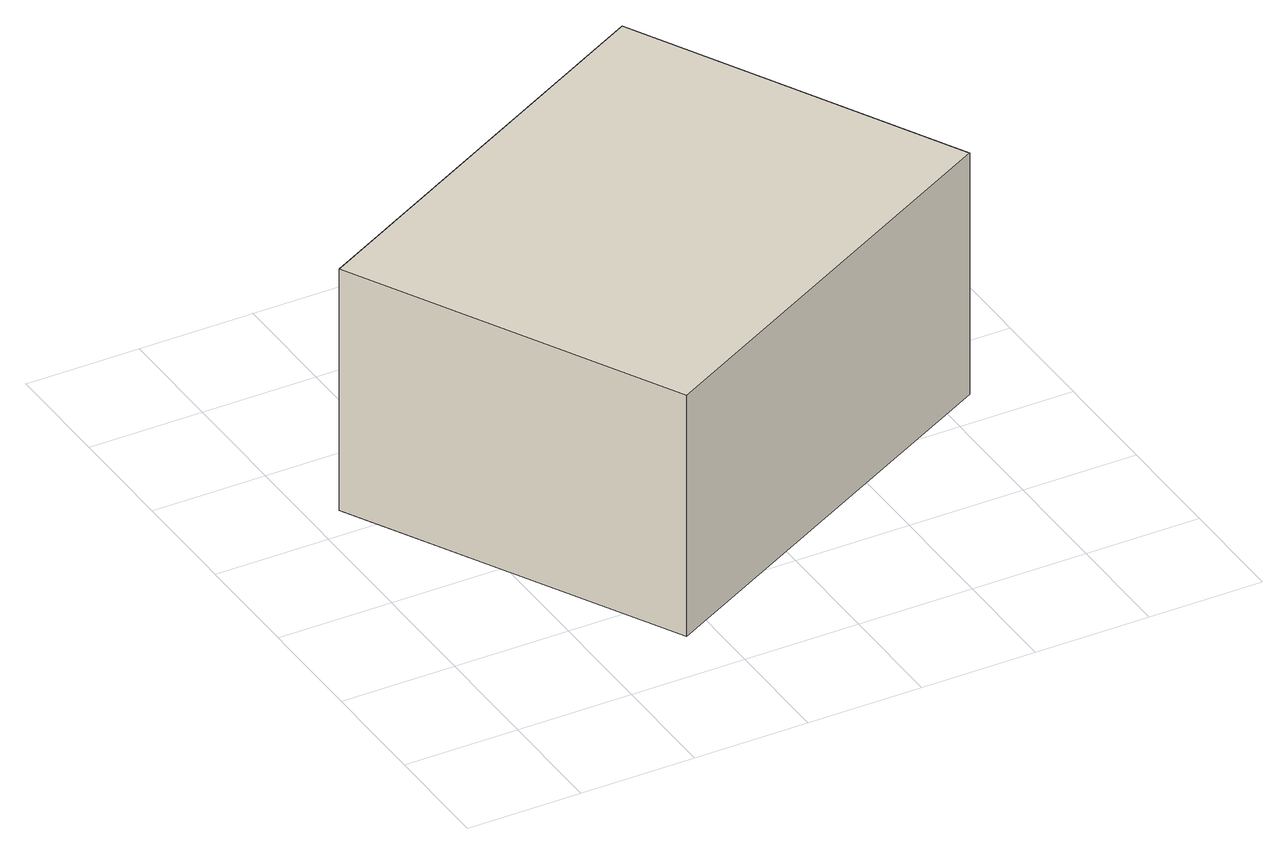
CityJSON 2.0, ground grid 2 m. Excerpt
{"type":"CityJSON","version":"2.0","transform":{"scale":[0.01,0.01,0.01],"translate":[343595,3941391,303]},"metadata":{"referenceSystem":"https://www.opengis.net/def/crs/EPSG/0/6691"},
"CityObjects":{
"building1":{"type":"Building","attributes":{"usage":"452","measuredHeight":4.8,"storeysAboveGround":1,"BuildingIDAttribute.prefecture":"14","BuildingIDAttribute.city":"14151","BuildingDetailAttribute.totalFloorArea":51.04,"BuildingDetailAttribute.buildingFootprintArea":51.04,"BuildingDetailAttribute.buildingStructureType":"610","BuildingDetailAttribute.buildingStructureOrgType":"2","BuildingDetailAttribute.orgUsage":"193","BuildingDetailAttribute.surveyYear":2015},"geometry":[{"type":"Solid","lod":"1","boundaries":[[[[0,1,2,3]],[[2,4,5,3]],[[1,6,4,2]],[[0,7,6,1]],[[3,5,7,0]],[[4,6,7,5]]]]}]}
},
"vertices":[
[759,1036,94],[1057,470,94],[352,98,94],[53,662,94],[352,98,542],[53,662,542],[1057,470,542],[759,1036,542]
]}
